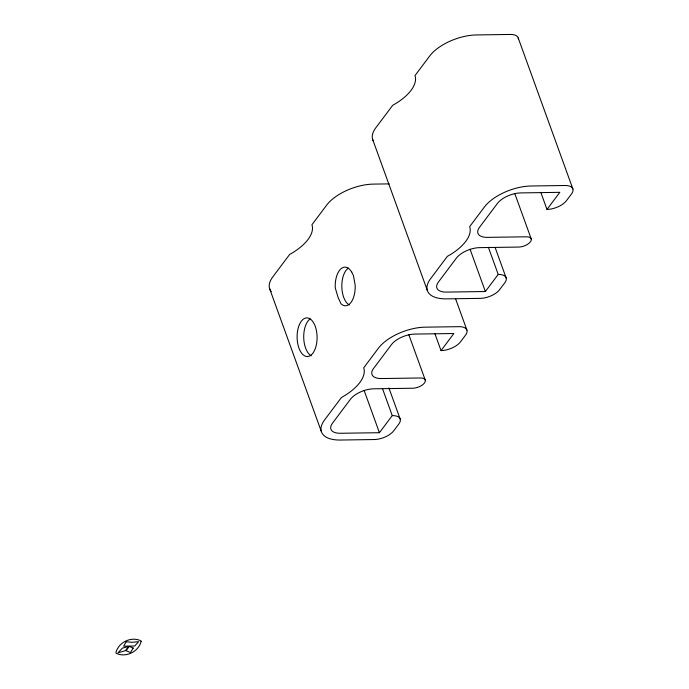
<?xml version="1.0" encoding="UTF-8"?>
<svg xmlns="http://www.w3.org/2000/svg" width="689" height="689" viewBox="0 0 689 689"><rect width="100%" height="100%" fill="white"/><g stroke="black" fill="none" stroke-linecap="round" stroke-linejoin="round"><path stroke-width="1.03" d="M434.837 333.485L441.029 350.615L453.87 333.51L414.821 334.079A18.258 8.69 -19.9 0 0 391.49 344.569L373.524 368.512A18.258 8.69 -19.9 0 0 381.448 378.545L420.497 377.977A9.129 4.341 -19.9 0 1 424.458 382.989A9.129 4.341 -19.9 0 1 412.797 388.234L373.748 388.803A18.258 8.69 -19.9 0 0 350.417 399.293L332.451 423.235A18.258 8.69 -19.9 0 0 340.375 433.269L379.424 432.701L392.256 415.596L382.412 388.398M540.787 192.317L546.988 209.439L559.821 192.334L520.781 192.911A18.258 8.69 -19.9 0 0 497.449 203.401L479.475 227.336A18.258 8.69 -19.9 0 0 487.407 237.369L526.448 236.801A9.129 4.341 -19.9 0 1 530.418 241.822A9.129 4.341 -19.9 0 1 518.748 247.067L479.708 247.635A18.258 8.69 -19.9 0 0 456.376 258.125L438.402 282.068A18.258 8.69 -19.9 0 0 446.334 292.093L485.375 291.525L498.216 274.429L488.372 247.239M389.225 183.877L373.352 184.109A36.526 17.371 -19.9 0 0 326.689 205.089L311.928 224.76A45.655 21.712 -19.9 0 1 289.63 254.474L272.784 276.918A36.526 17.371 -19.9 0 0 271.277 291.576M518.223 37.99L572.904 189.036M514.812 193.609L531.219 238.928M495.227 247.756L506.157 277.96M470.07 249.237L485.375 291.525M455.644 298.974L466.953 330.203M372.628 139.324L427.309 290.37M408.853 334.759L425.268 380.095M388.897 387.907L400.206 419.136M364.102 390.387L379.424 432.701M269.563 288.493L321.35 431.547M349.297 304.951A19.326 9.99 89.2 0 1 341.83 286.925A19.326 9.99 89.2 0 1 348.333 268.107M441.029 350.615A15.218 7.234 -19.9 0 0 460.476 341.873L465.609 335.035A15.218 7.234 -19.9 0 0 459.003 326.672L425.139 327.163A36.526 17.371 -19.9 0 0 378.476 348.143L363.706 367.823A45.655 21.712 -19.9 0 1 341.417 397.527L324.571 419.971A36.526 17.371 -19.9 0 0 340.426 440.038L374.291 439.539A15.218 7.234 -19.9 0 0 393.729 430.797L398.862 423.959A15.218 7.234 -19.9 0 0 392.256 415.596M311.195 355.722A19.326 9.99 89.2 0 1 303.728 337.696A19.326 9.99 89.2 0 1 310.231 318.869M373.49 141.245A36.526 17.371 -19.9 0 1 375.841 127.749L392.696 105.305A45.655 21.712 -19.9 0 0 414.985 75.601L429.755 55.921A36.526 17.371 -19.9 0 1 476.418 34.941L510.282 34.45A15.218 7.234 -19.9 0 1 518.378 38.86M546.988 209.439A15.218 7.234 -19.9 0 0 566.427 200.697L571.569 193.859A15.218 7.234 -19.9 0 0 564.954 185.496L531.09 185.996A36.526 17.371 -19.9 0 0 484.436 206.967L469.665 226.647A45.655 21.712 -19.9 0 1 447.368 256.351L430.522 278.795A36.526 17.371 -19.9 0 0 446.377 298.862L480.242 298.371A15.218 7.234 -19.9 0 0 498.819 290.655L504.822 282.783A15.218 7.234 -19.9 0 0 498.216 274.429M141.124 641.407C138.584 651.811 125.751 657.995 116.157 653.275L115.941 652.371C118.784 642.131 131.323 636.119 140.918 640.83L141.124 641.407M126.208 641.778L123.641 646.17L134.717 646.006L138.635 641.674L132.055 642.303L126.208 641.778M133.227 648.065L130.479 652.535L126.087 650.7L129.239 646.411L133.227 648.065M128.533 646.454L125.389 650.657L118.052 652.793L122.349 648.142L128.533 646.454M351.631 271.828L349.366 269.054A19.326 9.99 89.2 0 0 335.25 287.864L338.032 297.303L341.038 303.849A19.326 9.99 89.2 0 0 355.154 285.039L353.448 275.591L351.631 271.828M299.396 324.588A19.326 9.99 89.2 0 0 305.425 356.204A19.326 9.99 89.2 0 0 316.466 330.866A19.326 9.99 89.2 0 0 299.396 324.588"/></g></svg>
